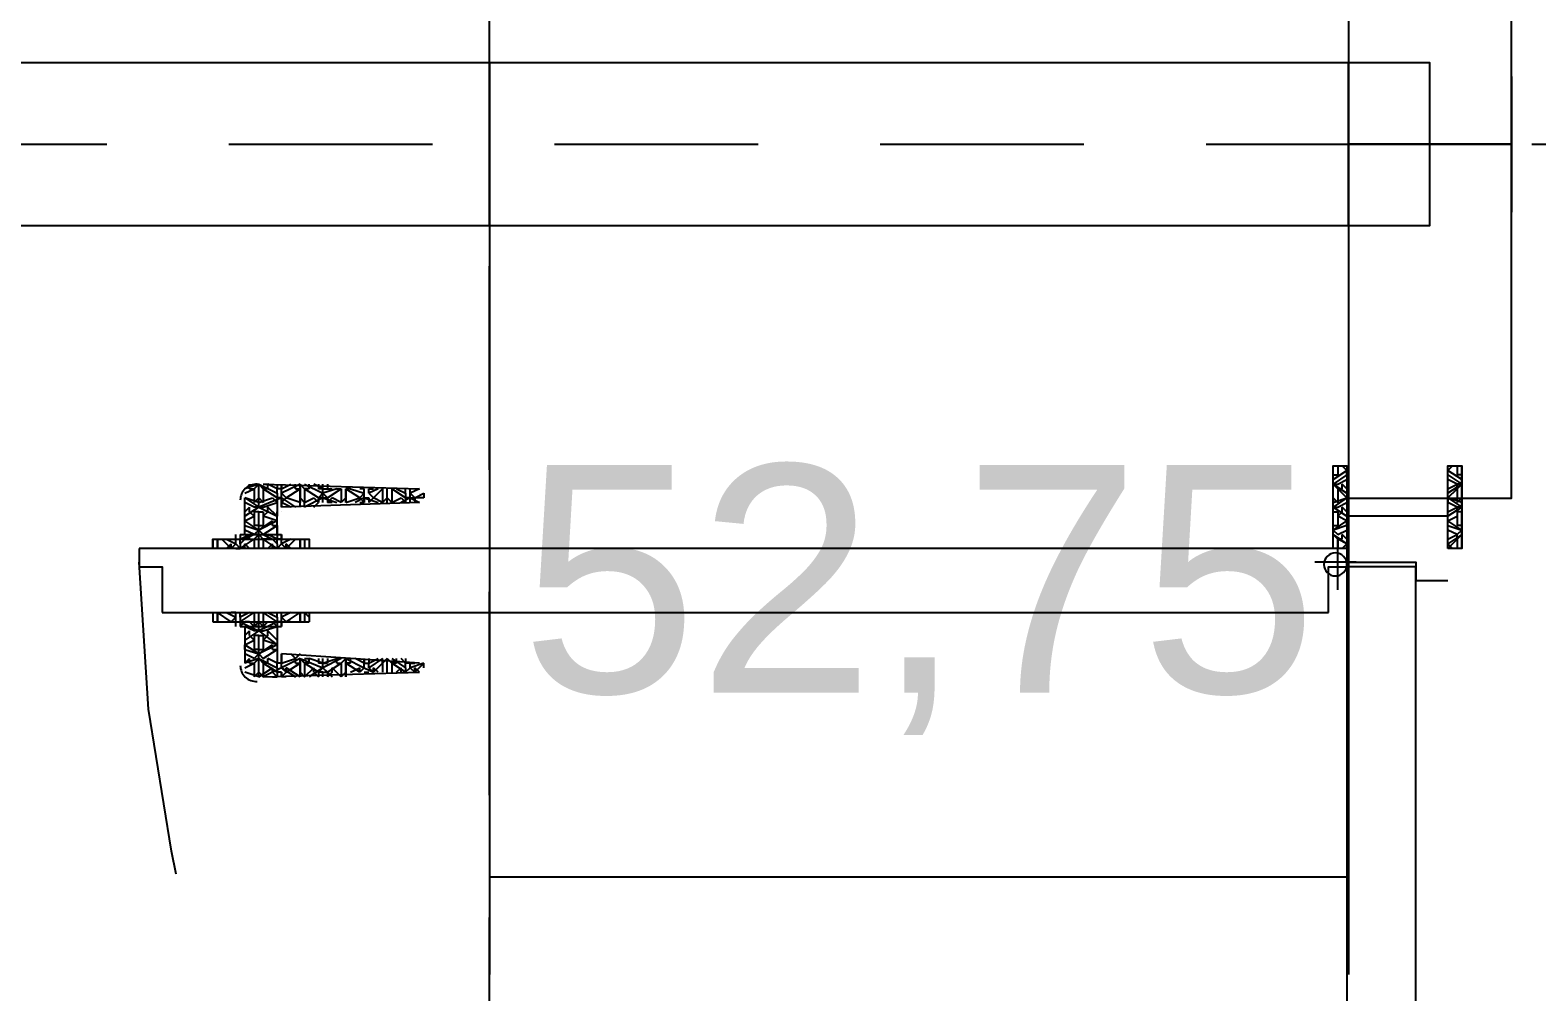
# Model space of a CAD drawing. Header units: centimetres. Extents: x -71 to 5571, y -2315 to 960.
# Drawn here: x 1332.8 to 1425.3, y 392.9 to 452 of the extents above; entities that cross this region are included whole.
import ezdxf

# ---------------------------------------------------------------- set-up
doc = ezdxf.new("R2010")
doc.units = ezdxf.units.CM
doc.linetypes.add('AKS_SEYREK', pattern=[20, 12.5, -7.5])
for name, color, linetype in [('AKS', 8, 'AKS_SEYREK'), ('IC_DUVAR_100', 7, 'Continuous'), ('IC_KAPILAR', 7, 'Continuous'), ('IC_UCLU_H_100', 3, 'Continuous'), ('OZEL_PANEL_OLCU_CM', 3, 'Continuous')]:
    doc.layers.add(name, color=color, linetype=linetype)
doc.styles.add('ARIAL_TR', font='arial.ttf')
doc.dimstyles.new('PORTMAN', dxfattribs={"dimtxt": 14, "dimasz": 9, "dimexe": 6, "dimexo": 5, "dimgap": 4, "dimtad": 1, "dimzin": 0, "dimtxsty": 'ARIAL_TR', "dimblk": 'ARCHTICK', "dimcen": 2.5, "dimazin": 3, "dimtfac": 0.5, "dimtmove": 2, "dimatfit": 3})

# ---------------------------------------------------------------- blocks, each defined once
blk = doc.blocks.new("100'LÜK 125'LİK PANO")
blk.add_lwpolyline([(0, 0), (10, 0), (10, 125.5), (0, 125.5)], close=True)
blk = doc.blocks.new("100'LÜK 57.75'LİK PANO")
blk.add_lwpolyline([(0, 0), (10, 0), (10, 57.75), (0, 57.75)], close=True)
blk = doc.blocks.new('kaynak-ic-kapi')
at = {"color": 133, "linetype": 'Continuous', "lineweight": 25, "true_color": 0x6ec1dd}
for p, q in [((54328.39, 7919.031), (54328.39, 7993.181)), ((54324.442, 7991.771), (54324.442, 7920.159)), ((54324.442, 7988.67), (54323.879, 7988.67)), ((54323.879, 7988.67), (54323.879, 7982.749)), ((54324.442, 7988.67), (54323.879, 7988.67)), ((54323.879, 7988.388), (54324.442, 7988.388)), ((54324.442, 7988.388), (54323.879, 7988.388)), ((54323.879, 7987.542), (54324.442, 7988.388)), ((54324.442, 7988.67), (54324.442, 7988.67)), ((54324.442, 7988.67), (54324.442, 7988.67)), ((54324.442, 7988.388), (54324.442, 7988.388)), ((54328.953, 7988.67), (54328.39, 7988.67)), ((54328.39, 7988.388), (54328.953, 7988.388)), ((54328.953, 7988.388), (54328.39, 7988.388)), ((54328.39, 7987.542), (54328.953, 7988.106)), ((54323.597, 7987.26), (54323.879, 7987.26)), ((54323.879, 7986.696), (54323.597, 7986.978)), ((54323.879, 7986.978), (54323.597, 7986.978)), ((54323.597, 7986.978), (54323.597, 7986.978)), ((54323.597, 7986.978), (54323.597, 7984.441)), ((54323.879, 7987.824), (54323.879, 7987.542)), ((54324.16, 7987.26), (54323.879, 7987.542)), ((54323.879, 7987.542), (54323.879, 7987.542)), ((54323.879, 7987.26), (54323.879, 7987.26)), ((54323.879, 7987.26), (54324.442, 7987.26)), ((54323.879, 7987.26), (54323.879, 7986.978)), ((54323.879, 7987.26), (54323.879, 7987.26)), ((54323.879, 7987.26), (54323.879, 7986.978)), ((54323.879, 7987.26), (54323.879, 7987.26)), ((54324.16, 7986.978), (54323.879, 7986.978)), ((54323.879, 7986.978), (54324.442, 7986.133)), ((54323.879, 7986.978), (54323.879, 7986.978)), ((54324.442, 7987.824), (54324.16, 7987.26)), ((54324.16, 7987.26), (54324.442, 7987.26)), ((54324.442, 7986.415), (54324.16, 7986.978)), ((54324.16, 7986.978), (54324.442, 7986.978)), ((54324.442, 7987.26), (54324.442, 7987.542)), ((54324.442, 7987.26), (54324.442, 7987.26)), ((54324.442, 7987.26), (54324.442, 7987.26)), ((54324.442, 7986.978), (54324.442, 7986.978)), ((54324.442, 7986.978), (54324.442, 7986.978)), ((54324.442, 7986.978), (54324.442, 7986.978)), ((54328.39, 7987.824), (54328.672, 7987.542)), ((54328.672, 7987.26), (54328.39, 7987.542)), ((54328.672, 7987.26), (54328.39, 7987.542)), ((54328.39, 7987.542), (54328.672, 7987.542)), ((54328.39, 7987.26), (54328.39, 7987.26)), ((54328.39, 7987.26), (54328.39, 7987.26)), ((54328.39, 7987.26), (54328.39, 7986.978)), ((54328.672, 7986.978), (54328.39, 7986.978)), ((54328.39, 7986.978), (54328.953, 7986.133)), ((54328.672, 7987.26), (54328.953, 7987.26)), ((54328.672, 7987.26), (54328.953, 7987.26)), ((54328.953, 7986.696), (54328.672, 7986.978)), ((54328.672, 7986.978), (54328.953, 7986.978)), ((54328.953, 7987.26), (54329.235, 7987.26)), ((54328.953, 7987.26), (54328.953, 7987.26)), ((54328.953, 7987.26), (54328.953, 7986.978)), ((54328.953, 7987.26), (54328.953, 7987.26)), ((54328.953, 7986.978), (54328.953, 7986.978)), ((54329.235, 7986.978), (54328.953, 7986.978)), ((54328.953, 7986.978), (54329.235, 7986.415)), ((54328.953, 7986.978), (54328.953, 7986.978)), ((54329.235, 7986.978), (54329.235, 7984.441)), ((54320.495, 7985.851), (54320.777, 7986.696)), ((54320.777, 7985.851), (54320.495, 7986.133)), ((54321.341, 7986.133), (54320.495, 7986.133)), ((54321.059, 7986.696), (54321.341, 7986.133)), ((54321.623, 7985.851), (54321.341, 7986.696)), ((54321.341, 7986.696), (54321.623, 7986.415)), ((54323.597, 7986.696), (54321.341, 7986.696)), ((54321.341, 7986.415), (54321.341, 7986.133)), ((54321.341, 7986.415), (54321.623, 7986.415)), ((54321.623, 7985.851), (54321.341, 7986.133)), ((54321.623, 7986.133), (54321.905, 7986.696)), ((54321.905, 7985.851), (54321.623, 7986.133)), ((54322.187, 7986.696), (54321.905, 7985.851)), ((54321.905, 7985.851), (54322.469, 7986.696)), ((54322.187, 7986.696), (54322.187, 7986.696)), ((54322.187, 7986.696), (54322.469, 7986.696)), ((54322.187, 7985.851), (54322.187, 7986.133)), ((54323.033, 7986.133), (54322.187, 7986.133)), ((54322.469, 7986.696), (54322.751, 7986.133)), ((54323.033, 7986.415), (54322.751, 7986.133)), ((54323.033, 7986.696), (54323.315, 7986.415)), ((54323.033, 7986.415), (54323.315, 7986.415)), ((54323.033, 7985.851), (54323.033, 7986.133)), ((54323.315, 7986.133), (54323.597, 7986.696)), ((54323.315, 7985.851), (54323.315, 7986.133)), ((54323.879, 7985.851), (54323.597, 7986.133)), ((54323.879, 7986.133), (54323.597, 7986.133)), ((54323.879, 7986.696), (54323.879, 7986.696)), ((54323.879, 7986.415), (54323.879, 7986.696)), ((54324.442, 7986.133), (54323.879, 7986.133)), ((54324.442, 7986.133), (54324.442, 7986.133)), ((54328.39, 7986.696), (54328.672, 7986.696)), ((54328.39, 7986.415), (54328.672, 7986.696)), ((54328.953, 7986.133), (54328.39, 7986.133)), ((54328.953, 7986.415), (54328.953, 7986.133)), ((54328.953, 7986.415), (54329.235, 7986.415)), ((54329.235, 7985.851), (54328.953, 7986.133)), ((54328.953, 7986.133), (54328.953, 7986.133)), ((54328.953, 7986.133), (54328.953, 7986.133)), ((54329.235, 7986.133), (54329.517, 7986.696)), ((54329.235, 7986.696), (54331.491, 7986.696)), ((54329.235, 7986.415), (54329.235, 7986.415)), ((54329.517, 7985.851), (54329.235, 7986.133)), ((54329.799, 7986.696), (54329.517, 7985.851)), ((54329.517, 7985.851), (54330.081, 7986.696)), ((54329.799, 7986.696), (54329.799, 7986.696)), ((54329.799, 7986.696), (54330.081, 7986.696)), ((54329.799, 7985.851), (54329.799, 7986.133)), ((54330.645, 7986.133), (54329.799, 7986.133)), ((54330.081, 7986.696), (54330.363, 7986.133)), ((54330.645, 7986.415), (54330.363, 7986.133)), ((54330.645, 7986.696), (54330.927, 7986.415)), ((54330.645, 7986.415), (54330.927, 7986.415)), ((54330.645, 7985.851), (54330.645, 7986.133)), ((54330.927, 7986.133), (54331.209, 7986.696)), ((54330.927, 7985.851), (54330.927, 7986.133)), ((54331.209, 7985.851), (54331.491, 7986.696)), ((54331.491, 7985.851), (54331.209, 7986.133)), ((54332.055, 7986.133), (54331.209, 7986.133)), ((54331.491, 7986.696), (54331.491, 7986.696)), ((54331.491, 7986.696), (54331.491, 7986.696)), ((54331.773, 7986.696), (54332.055, 7986.133)), ((54332.337, 7985.851), (54332.055, 7986.696)), ((54332.055, 7986.415), (54332.055, 7986.133)), ((54332.055, 7986.415), (54332.337, 7986.415)), ((54332.337, 7985.851), (54332.055, 7986.133)), ((54320.495, 7985.851), (54320.495, 7985.851)), ((54320.495, 7985.851), (54320.495, 7985.851)), ((54320.777, 7985.851), (54320.495, 7985.569)), ((54320.495, 7985.851), (54321.059, 7985.005)), ((54321.341, 7985.569), (54320.495, 7985.569)), ((54320.495, 7985.569), (54320.777, 7975.983)), ((54320.777, 7984.723), (54321.341, 7985.569)), ((54321.623, 7985.851), (54321.059, 7984.723)), ((54321.623, 7985.851), (54321.341, 7985.569)), ((54321.341, 7985.287), (54321.341, 7985.569)), ((54321.341, 7985.287), (54321.623, 7985.287)), ((54321.341, 7984.723), (54321.623, 7985.287)), ((54321.905, 7985.851), (54321.623, 7985.569)), ((54321.623, 7985.569), (54322.187, 7984.723)), ((54322.469, 7984.723), (54321.905, 7985.851)), ((54321.905, 7985.851), (54321.905, 7985.851)), ((54321.905, 7985.851), (54321.905, 7985.851)), ((54321.905, 7985.851), (54322.469, 7985.005)), ((54322.187, 7985.851), (54322.187, 7985.569)), ((54323.033, 7985.569), (54322.187, 7985.569)), ((54322.469, 7984.723), (54322.751, 7985.569)), ((54323.033, 7985.287), (54322.751, 7985.569)), ((54322.751, 7984.723), (54323.315, 7985.287)), ((54323.033, 7985.851), (54323.033, 7985.569)), ((54323.033, 7985.287), (54323.315, 7985.287)), ((54323.315, 7985.851), (54323.597, 7985.851)), ((54323.315, 7985.851), (54323.597, 7985.851)), ((54323.315, 7985.851), (54323.315, 7985.569)), ((54323.315, 7985.851), (54323.597, 7985.851)), ((54323.315, 7985.569), (54323.597, 7984.723)), ((54323.597, 7985.851), (54323.879, 7985.851)), ((54323.879, 7985.851), (54323.597, 7985.569)), ((54323.597, 7985.851), (54323.597, 7985.569)), ((54323.879, 7985.569), (54323.597, 7985.569)), ((54323.597, 7985.569), (54323.879, 7985.287)), ((54323.879, 7985.851), (54324.442, 7985.851)), ((54324.442, 7985.569), (54323.879, 7985.569)), ((54323.879, 7984.723), (54324.442, 7985.569)), ((54323.879, 7985.287), (54323.879, 7985.005)), ((54324.442, 7985.287), (54324.16, 7984.723)), ((54324.442, 7985.569), (54324.442, 7985.569)), ((54328.39, 7985.851), (54328.953, 7985.851)), ((54328.953, 7985.569), (54328.39, 7985.569)), ((54328.39, 7984.723), (54328.953, 7985.569)), ((54328.39, 7985.287), (54328.672, 7985.005)), ((54328.953, 7985.851), (54329.235, 7985.851)), ((54329.235, 7985.851), (54328.953, 7985.569)), ((54329.235, 7985.569), (54328.953, 7985.005)), ((54328.953, 7985.287), (54328.953, 7985.569)), ((54328.953, 7985.569), (54328.953, 7985.569)), ((54328.953, 7985.569), (54328.953, 7985.569)), ((54328.953, 7985.287), (54329.235, 7985.287)), ((54328.953, 7984.723), (54329.235, 7985.287)), ((54329.235, 7985.851), (54330.645, 7985.851)), ((54329.235, 7985.851), (54329.235, 7985.569)), ((54329.235, 7985.851), (54329.235, 7985.851)), ((54329.517, 7985.851), (54329.235, 7985.569)), ((54329.235, 7985.569), (54329.799, 7984.723)), ((54329.235, 7985.287), (54329.235, 7985.287)), ((54329.235, 7985.287), (54329.235, 7985.287)), ((54330.081, 7984.723), (54329.517, 7985.851)), ((54329.517, 7985.851), (54329.517, 7985.851)), ((54329.517, 7985.851), (54329.517, 7985.851)), ((54329.517, 7985.851), (54330.081, 7985.005)), ((54329.799, 7985.851), (54329.799, 7985.569)), ((54330.645, 7985.569), (54329.799, 7985.569)), ((54330.081, 7984.723), (54330.363, 7985.569)), ((54330.645, 7985.287), (54330.363, 7985.569)), ((54330.363, 7984.723), (54330.927, 7985.287)), ((54330.645, 7985.851), (54330.645, 7985.569)), ((54330.645, 7985.287), (54330.927, 7985.287)), ((54330.927, 7985.851), (54332.337, 7985.851)), ((54330.927, 7985.851), (54331.209, 7985.851)), ((54330.927, 7985.851), (54330.927, 7985.569)), ((54330.927, 7985.851), (54331.209, 7985.851)), ((54330.927, 7985.569), (54331.209, 7984.723)), ((54331.491, 7985.851), (54331.209, 7985.569)), ((54331.209, 7985.851), (54331.491, 7985.005)), ((54332.055, 7985.569), (54331.209, 7985.569)), ((54331.491, 7984.723), (54332.055, 7985.569)), ((54332.337, 7985.851), (54331.773, 7984.723)), ((54332.337, 7985.851), (54332.055, 7985.569)), ((54332.055, 7985.287), (54332.055, 7985.569)), ((54332.337, 7985.569), (54332.055, 7975.983)), ((54332.055, 7985.287), (54332.337, 7985.287)), ((54332.055, 7984.723), (54332.337, 7985.287)), ((54332.337, 7985.569), (54332.337, 7985.569)), ((54332.337, 7985.569), (54332.337, 7985.287)), ((54320.777, 7985.005), (54320.495, 7984.723)), ((54320.495, 7985.005), (54320.495, 7984.723)), ((54320.777, 7984.723), (54320.495, 7984.723)), ((54320.495, 7984.441), (54320.777, 7984.441)), ((54321.059, 7984.441), (54320.495, 7983.595)), ((54320.777, 7984.159), (54320.495, 7984.441)), ((54320.777, 7984.441), (54320.495, 7984.441)), ((54320.495, 7984.159), (54320.495, 7984.441)), ((54320.495, 7983.313), (54321.059, 7984.159)), ((54320.777, 7985.005), (54321.059, 7985.005)), ((54320.777, 7984.441), (54320.777, 7984.723)), ((54321.059, 7984.723), (54320.777, 7984.723)), ((54320.777, 7984.441), (54320.777, 7984.441)), ((54321.059, 7984.441), (54320.777, 7984.159)), ((54320.777, 7984.159), (54321.059, 7984.159)), ((54320.777, 7984.159), (54321.341, 7983.313)), ((54321.059, 7984.723), (54321.341, 7984.723)), ((54321.059, 7984.441), (54321.905, 7984.441)), ((54321.059, 7984.441), (54321.341, 7984.441)), ((54321.341, 7984.441), (54321.341, 7984.723)), ((54322.187, 7984.723), (54321.341, 7984.723)), ((54321.341, 7984.441), (54321.341, 7984.441)), ((54321.905, 7984.441), (54321.341, 7984.441)), ((54321.341, 7984.441), (54321.623, 7983.595)), ((54321.341, 7975.983), (54321.905, 7984.441)), ((54323.597, 7984.723), (54321.905, 7984.723)), ((54321.905, 7984.441), (54321.905, 7984.441)), ((54322.187, 7985.005), (54322.187, 7984.723)), ((54322.187, 7985.005), (54322.469, 7985.005)), ((54322.187, 7984.723), (54322.187, 7984.723)), ((54322.469, 7984.723), (54322.469, 7984.723)), ((54322.751, 7984.723), (54322.751, 7984.723)), ((54323.597, 7984.723), (54322.751, 7984.723)), ((54323.879, 7985.005), (54323.597, 7984.723)), ((54323.879, 7984.723), (54323.597, 7984.723)), ((54323.597, 7984.723), (54323.597, 7984.723)), ((54323.597, 7984.441), (54323.879, 7984.441)), ((54323.879, 7984.441), (54323.597, 7984.441)), ((54323.879, 7985.005), (54323.879, 7985.005)), ((54323.879, 7984.441), (54323.879, 7984.723)), ((54323.879, 7984.441), (54323.879, 7984.723)), ((54324.16, 7984.723), (54323.879, 7984.723)), ((54323.879, 7984.441), (54324.442, 7984.441)), ((54323.879, 7984.441), (54323.879, 7984.441)), ((54323.879, 7984.441), (54323.879, 7984.159)), ((54323.879, 7984.441), (54323.879, 7984.441)), ((54324.16, 7984.441), (54323.879, 7984.159)), ((54323.879, 7984.441), (54323.879, 7984.441)), ((54323.879, 7984.159), (54323.879, 7984.159)), ((54323.879, 7983.877), (54323.879, 7984.159)), ((54323.879, 7984.159), (54324.442, 7983.313)), ((54323.879, 7984.159), (54323.879, 7984.159)), ((54324.16, 7984.723), (54324.442, 7984.723)), ((54324.442, 7983.877), (54324.16, 7984.441)), ((54324.16, 7984.441), (54324.442, 7984.441)), ((54324.442, 7984.723), (54324.442, 7984.723)), ((54324.442, 7984.723), (54324.442, 7984.723)), ((54324.442, 7984.723), (54324.442, 7984.723)), ((54324.442, 7984.441), (54324.442, 7984.441)), ((54324.442, 7984.441), (54324.442, 7984.441)), ((54324.442, 7984.441), (54324.442, 7984.441)), ((54328.39, 7985.005), (54328.672, 7985.005)), ((54328.39, 7984.441), (54328.39, 7984.723)), ((54328.672, 7984.723), (54328.39, 7984.723)), ((54328.39, 7984.441), (54328.39, 7984.441)), ((54328.672, 7984.441), (54328.39, 7984.159)), ((54328.39, 7984.441), (54328.39, 7984.441)), ((54328.672, 7984.441), (54328.39, 7984.159)), ((54328.39, 7984.159), (54328.672, 7984.159)), ((54328.39, 7983.877), (54328.672, 7984.159)), ((54328.39, 7984.159), (54328.953, 7983.595)), ((54328.953, 7985.005), (54328.672, 7984.723)), ((54328.672, 7984.723), (54328.953, 7984.723)), ((54328.672, 7984.441), (54328.953, 7984.441)), ((54328.672, 7984.441), (54328.953, 7984.441)), ((54328.953, 7984.723), (54328.953, 7984.723)), ((54328.953, 7984.441), (54328.953, 7984.723)), ((54329.235, 7984.723), (54328.953, 7984.723)), ((54328.953, 7984.441), (54329.235, 7984.441)), ((54328.953, 7984.441), (54328.953, 7984.441)), ((54328.953, 7984.441), (54328.953, 7984.441)), ((54329.235, 7984.441), (54328.953, 7984.441)), ((54328.953, 7984.441), (54328.953, 7984.159)), ((54328.953, 7984.441), (54328.953, 7984.441)), ((54328.953, 7984.159), (54328.953, 7984.159)), ((54329.799, 7984.723), (54329.235, 7984.723)), ((54329.235, 7984.723), (54330.645, 7984.723)), ((54329.799, 7985.005), (54329.799, 7984.723)), ((54329.799, 7985.005), (54330.081, 7985.005)), ((54329.799, 7984.723), (54329.799, 7984.723)), ((54330.081, 7984.723), (54330.081, 7984.723)), ((54330.363, 7984.723), (54330.363, 7984.723)), ((54331.491, 7984.723), (54330.363, 7984.723)), ((54330.645, 7984.441), (54330.645, 7984.441)), ((54331.491, 7984.441), (54330.927, 7983.595)), ((54331.491, 7984.441), (54330.927, 7984.441)), ((54330.927, 7983.877), (54331.209, 7984.441)), ((54331.209, 7975.983), (54330.927, 7984.441)), ((54331.491, 7985.005), (54331.209, 7984.723)), ((54331.491, 7984.159), (54331.209, 7984.441)), ((54331.209, 7983.313), (54331.491, 7984.159)), ((54331.491, 7985.005), (54331.491, 7985.005)), ((54331.491, 7984.441), (54331.491, 7984.723)), ((54331.773, 7984.723), (54331.491, 7984.723)), ((54331.491, 7984.441), (54331.491, 7984.441)), ((54331.773, 7984.441), (54331.491, 7984.159)), ((54331.491, 7984.159), (54331.491, 7984.159)), ((54331.491, 7984.159), (54332.055, 7983.313)), ((54331.773, 7984.723), (54332.055, 7984.723)), ((54332.337, 7983.313), (54331.773, 7984.441)), ((54331.773, 7984.441), (54332.055, 7984.441)), ((54332.055, 7984.441), (54332.055, 7984.723)), ((54332.337, 7984.723), (54332.055, 7984.723)), ((54332.055, 7984.441), (54332.055, 7984.441)), ((54332.337, 7984.441), (54332.055, 7984.441)), ((54332.055, 7984.441), (54332.337, 7983.877)), ((54320.495, 7983.313), (54321.623, 7983.313)), ((54320.495, 7983.313), (54320.495, 7983.313)), ((54320.777, 7983.313), (54320.495, 7983.313)), ((54320.777, 7983.313), (54320.495, 7983.031)), ((54321.341, 7983.313), (54320.495, 7983.313)), ((54321.341, 7983.595), (54321.341, 7983.313)), ((54321.341, 7983.595), (54321.623, 7983.595)), ((54321.623, 7983.313), (54321.341, 7983.313)), ((54321.623, 7983.313), (54321.341, 7983.031)), ((54321.623, 7983.595), (54321.905, 7983.877)), ((54321.905, 7983.313), (54321.623, 7983.595)), ((54323.879, 7983.313), (54324.442, 7983.313)), ((54324.442, 7983.313), (54323.879, 7983.313)), ((54324.442, 7983.313), (54324.442, 7983.313)), ((54328.39, 7983.313), (54328.953, 7983.313)), ((54328.953, 7983.313), (54328.39, 7983.313)), ((54330.927, 7983.313), (54332.337, 7983.313)), ((54330.927, 7983.313), (54331.209, 7983.313)), ((54331.491, 7983.313), (54331.209, 7983.313)), ((54331.491, 7983.313), (54331.209, 7983.031)), ((54332.055, 7983.313), (54331.209, 7983.313)), ((54332.055, 7983.595), (54332.055, 7983.313)), ((54332.055, 7983.595), (54332.337, 7983.595)), ((54332.337, 7983.313), (54332.055, 7983.313)), ((54332.337, 7983.313), (54332.055, 7983.031)), ((54320.495, 7983.031), (54320.495, 7983.031)), ((54321.341, 7983.031), (54320.495, 7983.031)), ((54320.495, 7983.031), (54321.059, 7982.467)), ((54320.777, 7982.467), (54320.495, 7982.185)), ((54320.777, 7982.185), (54321.341, 7983.031)), ((54320.777, 7982.467), (54321.059, 7982.467)), ((54321.341, 7982.749), (54321.341, 7983.031)), ((54321.341, 7982.749), (54321.623, 7982.749)), ((54321.341, 7981.903), (54321.623, 7982.749)), ((54321.623, 7983.031), (54321.623, 7982.749)), ((54321.623, 7982.749), (54321.623, 7982.749)), ((54324.442, 7983.031), (54323.879, 7983.031)), ((54324.442, 7982.749), (54323.879, 7982.749)), ((54324.16, 7982.749), (54324.442, 7983.031)), ((54324.442, 7983.031), (54324.442, 7983.031)), ((54328.953, 7983.031), (54328.39, 7983.031)), ((54328.953, 7982.749), (54328.953, 7982.749)), ((54331.491, 7981.903), (54330.927, 7983.031)), ((54330.927, 7983.031), (54331.209, 7983.031)), ((54330.927, 7982.467), (54331.209, 7982.185)), ((54332.055, 7983.031), (54331.209, 7983.031)), ((54331.209, 7983.031), (54331.491, 7982.467)), ((54331.491, 7982.467), (54331.209, 7982.185)), ((54331.491, 7982.185), (54332.055, 7983.031)), ((54331.491, 7982.467), (54331.491, 7982.467)), ((54332.337, 7983.031), (54331.773, 7981.903)), ((54332.055, 7982.749), (54332.055, 7983.031)), ((54332.055, 7982.749), (54332.337, 7982.749)), ((54332.055, 7981.903), (54332.337, 7982.467)), ((54320.777, 7982.185), (54320.495, 7982.185)), ((54320.495, 7982.185), (54320.495, 7982.185)), ((54320.495, 7981.903), (54320.777, 7981.903)), ((54320.777, 7981.34), (54320.495, 7981.622)), ((54320.777, 7981.622), (54320.495, 7981.622)), ((54320.495, 7981.622), (54320.495, 7981.622)), ((54320.777, 7981.903), (54320.777, 7982.185)), ((54321.059, 7981.903), (54320.777, 7982.185)), ((54320.777, 7981.903), (54320.777, 7981.622)), ((54321.059, 7981.903), (54320.777, 7981.622)), ((54320.777, 7981.622), (54321.341, 7980.776)), ((54321.059, 7981.903), (54321.623, 7981.903)), ((54321.059, 7981.903), (54321.341, 7981.903)), ((54321.059, 7981.903), (54321.341, 7981.903)), ((54321.341, 7981.903), (54321.341, 7982.185)), ((54321.623, 7982.185), (54321.341, 7982.185)), ((54321.341, 7981.903), (54321.341, 7981.622)), ((54321.341, 7981.903), (54321.623, 7981.058)), ((54321.623, 7981.622), (54321.341, 7981.622)), ((54331.491, 7982.185), (54331.209, 7982.185)), ((54331.491, 7981.903), (54331.209, 7981.058)), ((54331.491, 7981.34), (54331.209, 7981.622)), ((54331.491, 7981.622), (54331.209, 7981.622)), ((54331.209, 7981.34), (54331.209, 7981.622)), ((54331.491, 7981.903), (54331.491, 7982.185)), ((54331.773, 7981.903), (54331.491, 7982.185)), ((54331.491, 7981.903), (54331.491, 7981.622)), ((54331.773, 7981.903), (54331.491, 7981.622)), ((54331.491, 7981.622), (54332.055, 7980.776)), ((54332.055, 7981.058), (54331.773, 7981.903)), ((54331.773, 7981.903), (54332.055, 7981.903)), ((54331.773, 7981.903), (54332.055, 7981.903)), ((54332.055, 7981.903), (54332.055, 7982.185)), ((54332.337, 7982.185), (54332.055, 7982.185)), ((54332.055, 7981.903), (54332.055, 7981.622)), ((54332.055, 7981.903), (54332.055, 7981.34)), ((54332.337, 7981.622), (54332.055, 7981.622)), ((54320.495, 7980.776), (54321.059, 7981.34)), ((54320.777, 7980.494), (54320.495, 7980.776)), ((54321.341, 7980.776), (54320.495, 7980.776)), ((54320.495, 7980.494), (54321.623, 7980.494)), ((54320.777, 7980.494), (54320.495, 7980.494)), ((54321.341, 7980.494), (54320.495, 7980.494)), ((54320.777, 7981.34), (54321.059, 7981.34)), ((54320.777, 7979.648), (54321.341, 7980.494)), ((54321.341, 7981.058), (54321.341, 7980.776)), ((54321.341, 7981.058), (54321.623, 7981.058)), ((54321.623, 7980.494), (54321.341, 7980.776)), ((54321.623, 7980.494), (54321.341, 7980.494)), ((54321.341, 7980.212), (54321.341, 7980.494)), ((54321.623, 7980.776), (54321.623, 7981.058)), ((54321.623, 7980.776), (54321.623, 7980.776)), ((54331.209, 7980.776), (54331.491, 7981.34)), ((54331.209, 7980.776), (54331.209, 7980.776)), ((54331.491, 7980.494), (54331.209, 7980.776)), ((54332.055, 7980.776), (54331.209, 7980.776)), ((54331.209, 7980.494), (54332.055, 7980.494)), ((54331.209, 7980.494), (54331.209, 7980.494)), ((54331.491, 7980.494), (54331.209, 7980.494)), ((54332.055, 7980.494), (54331.209, 7980.494)), ((54331.209, 7980.494), (54331.491, 7979.648)), ((54331.491, 7981.34), (54331.491, 7981.34)), ((54331.491, 7979.648), (54332.055, 7980.494)), ((54332.055, 7981.058), (54332.055, 7980.776)), ((54332.055, 7981.058), (54332.055, 7981.058)), ((54332.055, 7980.776), (54332.055, 7980.776)), ((54332.055, 7980.494), (54332.055, 7980.494)), ((54332.055, 7980.212), (54332.055, 7980.494)), ((54320.777, 7980.212), (54321.059, 7979.648)), ((54321.059, 7979.366), (54320.777, 7979.648)), ((54321.059, 7979.366), (54320.777, 7979.648)), ((54320.777, 7979.648), (54320.777, 7979.648)), ((54320.777, 7979.648), (54321.059, 7979.648)), ((54321.341, 7980.212), (54321.623, 7980.212)), ((54321.341, 7979.366), (54321.623, 7979.93)), ((54331.491, 7979.366), (54331.209, 7979.93)), ((54331.491, 7979.648), (54331.209, 7979.366)), ((54331.209, 7979.648), (54331.209, 7979.366)), ((54331.773, 7979.366), (54331.491, 7979.648)), ((54331.491, 7979.648), (54331.491, 7979.648)), ((54332.055, 7980.212), (54331.773, 7979.366)), ((54332.055, 7980.212), (54332.055, 7980.212)), ((54332.055, 7979.366), (54332.055, 7979.648)), ((54320.777, 7979.366), (54320.777, 7979.366)), ((54320.777, 7979.366), (54320.777, 7979.366)), ((54320.777, 7979.366), (54320.777, 7979.084)), ((54320.777, 7979.366), (54320.777, 7979.366)), ((54321.059, 7979.084), (54320.777, 7978.802)), ((54320.777, 7979.084), (54320.777, 7979.084)), ((54320.777, 7978.802), (54321.059, 7978.802)), ((54320.777, 7978.52), (54321.059, 7978.802)), ((54320.777, 7978.802), (54321.341, 7978.238)), ((54321.059, 7979.366), (54321.623, 7979.366)), ((54321.059, 7979.366), (54321.341, 7979.366)), ((54321.623, 7978.238), (54321.059, 7979.084)), ((54321.059, 7979.084), (54321.341, 7979.084)), ((54321.341, 7979.366), (54321.341, 7979.366)), ((54321.341, 7979.366), (54321.341, 7979.084)), ((54321.623, 7979.366), (54321.341, 7979.366)), ((54321.623, 7979.084), (54321.341, 7979.084)), ((54321.341, 7979.084), (54321.623, 7978.52)), ((54331.491, 7979.366), (54331.209, 7978.52)), ((54331.491, 7979.366), (54331.209, 7979.366)), ((54331.491, 7978.802), (54331.209, 7979.084)), ((54331.491, 7979.084), (54331.209, 7979.084)), ((54331.209, 7979.084), (54331.209, 7979.084)), ((54331.209, 7978.238), (54331.491, 7978.802)), ((54331.491, 7979.366), (54331.491, 7979.366)), ((54331.491, 7979.366), (54331.491, 7979.084)), ((54331.773, 7979.084), (54331.491, 7978.802)), ((54331.491, 7978.802), (54331.491, 7978.802)), ((54331.491, 7978.802), (54332.055, 7978.238)), ((54331.773, 7979.366), (54332.055, 7979.366)), ((54332.055, 7978.52), (54331.773, 7979.084)), ((54331.773, 7979.084), (54332.055, 7979.084)), ((54332.055, 7979.366), (54332.055, 7979.366)), ((54332.055, 7979.366), (54332.055, 7979.366)), ((54332.055, 7979.084), (54332.055, 7979.084)), ((54332.055, 7979.084), (54332.055, 7979.084)), ((54332.055, 7979.084), (54332.055, 7978.802)), ((54321.341, 7978.238), (54320.777, 7978.238)), ((54320.777, 7977.956), (54321.623, 7977.956)), ((54321.341, 7977.674), (54320.777, 7977.674)), ((54320.777, 7976.829), (54321.341, 7977.674)), ((54321.623, 7977.674), (54321.059, 7976.829)), ((54321.623, 7977.956), (54321.341, 7978.238)), ((54321.341, 7978.238), (54321.341, 7978.238)), ((54321.341, 7978.238), (54321.623, 7978.238)), ((54321.623, 7977.956), (54321.341, 7977.674)), ((54321.341, 7977.392), (54321.341, 7977.674)), ((54331.491, 7977.956), (54331.209, 7978.238)), ((54332.055, 7978.238), (54331.209, 7978.238)), ((54331.209, 7977.956), (54332.055, 7977.956)), ((54331.491, 7977.956), (54331.209, 7977.674)), ((54332.055, 7977.674), (54331.209, 7977.674)), ((54331.209, 7977.674), (54331.491, 7977.111)), ((54331.491, 7976.829), (54332.055, 7977.674)), ((54332.055, 7978.238), (54332.055, 7978.238)), ((54332.055, 7977.674), (54332.055, 7977.674)), ((54320.777, 7977.392), (54321.059, 7977.111)), ((54320.777, 7977.111), (54321.059, 7977.111)), ((54321.059, 7976.829), (54320.777, 7976.829)), ((54321.059, 7976.829), (54321.341, 7976.829)), ((54321.341, 7977.392), (54321.623, 7977.392)), ((54321.341, 7976.829), (54321.623, 7977.111)), ((54321.341, 7976.547), (54321.341, 7976.829)), ((54321.623, 7976.829), (54321.341, 7976.829)), ((54331.491, 7976.547), (54331.209, 7977.111)), ((54331.491, 7977.111), (54331.209, 7976.829)), ((54331.491, 7976.829), (54331.209, 7976.829)), ((54331.491, 7977.111), (54331.491, 7977.111)), ((54331.491, 7976.547), (54331.491, 7976.829)), ((54331.773, 7976.829), (54331.491, 7976.829)), ((54332.055, 7977.392), (54331.773, 7976.829)), ((54331.773, 7976.829), (54332.055, 7976.829)), ((54332.055, 7976.829), (54332.055, 7976.829)), ((54320.777, 7976.547), (54320.777, 7976.547)), ((54321.059, 7976.547), (54320.777, 7976.265)), ((54320.777, 7976.547), (54320.777, 7976.547)), ((54320.777, 7976.547), (54320.777, 7976.547)), ((54321.059, 7976.547), (54320.777, 7976.265)), ((54320.777, 7976.265), (54321.059, 7976.265)), ((54320.777, 7975.983), (54321.059, 7976.265)), ((54320.777, 7976.265), (54321.341, 7975.701)), ((54321.059, 7976.547), (54321.341, 7976.547)), ((54321.059, 7976.547), (54321.341, 7976.547)), ((54321.059, 7975.983), (54321.059, 7975.983)), ((54321.341, 7976.547), (54321.341, 7976.265)), ((54321.341, 7976.547), (54321.341, 7976.265)), ((54321.341, 7976.265), (54321.341, 7976.265)), ((54321.341, 7975.983), (54321.341, 7975.983)), ((54331.491, 7976.547), (54331.209, 7975.983)), ((54331.491, 7976.265), (54331.209, 7976.265)), ((54331.491, 7976.265), (54331.209, 7976.265)), ((54331.491, 7976.547), (54331.491, 7976.265)), ((54331.773, 7976.547), (54331.491, 7976.265)), ((54331.491, 7976.265), (54331.491, 7976.265)), ((54331.491, 7975.701), (54331.491, 7976.265)), ((54331.491, 7976.265), (54331.773, 7975.701)), ((54331.491, 7975.983), (54331.491, 7975.983)), ((54332.055, 7975.983), (54331.773, 7976.547)), ((54331.773, 7976.547), (54332.055, 7976.547)), ((54331.773, 7975.983), (54331.773, 7975.983)), ((54332.055, 7976.547), (54332.055, 7976.547)), ((54321.059, 7975.701), (54321.341, 7975.701)), ((54331.773, 7975.701), (54331.491, 7975.701)), ((54327.544, 7918.467), (54327.544, 7921.004)), ((54325.852, 7919.595), (54328.953, 7919.595)), ((54328.953, 7919.595), (54328.39, 7919.595)), ((54329.235, 7919.877), (54328.672, 7919.031)), ((54328.672, 7919.031), (54328.953, 7919.595)), ((54329.235, 7919.877), (54328.953, 7919.595)), ((54328.953, 7919.313), (54328.953, 7919.595)), ((54329.235, 7919.877), (54329.235, 7919.877)), ((54329.235, 7919.877), (54329.235, 7919.877)), ((54329.517, 7919.877), (54329.235, 7919.595)), ((54329.235, 7919.595), (54329.517, 7919.031)), ((54329.799, 7919.031), (54329.517, 7919.877)), ((54329.517, 7919.877), (54329.517, 7919.877)), ((54329.517, 7919.877), (54330.081, 7919.031)), ((54329.799, 7919.877), (54329.799, 7919.877)), ((54329.799, 7919.877), (54329.799, 7919.595)), ((54330.645, 7919.595), (54329.799, 7919.595)), ((54330.081, 7919.031), (54330.363, 7919.595)), ((54330.927, 7919.877), (54330.363, 7919.031)), ((54330.645, 7919.313), (54330.363, 7919.595)), ((54330.645, 7919.877), (54330.645, 7919.877)), ((54330.645, 7919.877), (54330.645, 7919.595)), ((54331.491, 7919.031), (54330.927, 7919.877)), ((54330.927, 7919.877), (54330.927, 7919.595)), ((54330.927, 7919.877), (54331.209, 7919.877)), ((54330.927, 7919.595), (54331.209, 7919.031)), ((54331.491, 7919.877), (54331.209, 7919.877)), ((54331.491, 7919.877), (54331.209, 7919.595)), ((54331.209, 7919.877), (54331.491, 7919.031)), ((54332.055, 7919.595), (54331.209, 7919.595)), ((54331.491, 7919.031), (54332.055, 7919.595)), ((54332.337, 7919.877), (54331.773, 7919.031)), ((54332.337, 7919.877), (54332.055, 7919.595)), ((54332.055, 7919.313), (54332.055, 7919.595)), ((54332.901, 7919.031), (54332.337, 7919.877)), ((54332.337, 7919.877), (54332.337, 7919.877)), ((54332.337, 7919.877), (54332.337, 7919.595)), ((54332.337, 7919.877), (54332.619, 7919.877)), ((54332.337, 7919.595), (54332.619, 7919.031)), ((54332.619, 7919.877), (54333.183, 7919.031)), ((54332.901, 7919.877), (54332.901, 7919.877)), ((54332.901, 7919.877), (54332.901, 7919.595)), ((54333.464, 7919.595), (54332.901, 7919.595)), ((54327.544, 7919.031), (54253.394, 7919.031)), ((54327.262, 7914.802), (54327.262, 7919.031)), ((54328.39, 7919.313), (54328.672, 7919.031)), ((54328.39, 7919.031), (54328.672, 7919.031)), ((54328.953, 7919.313), (54329.235, 7919.313)), ((54328.953, 7919.031), (54329.235, 7919.313)), ((54329.799, 7919.031), (54329.799, 7919.031)), ((54329.799, 7919.031), (54330.081, 7919.031)), ((54330.363, 7912.828), (54330.363, 7919.031)), ((54330.645, 7919.313), (54330.927, 7919.313)), ((54330.645, 7919.031), (54330.927, 7919.313)), ((54331.491, 7919.031), (54331.209, 7919.031)), ((54331.491, 7919.031), (54331.491, 7919.031)), ((54332.055, 7919.313), (54332.337, 7919.313)), ((54332.055, 7919.031), (54332.337, 7919.313)), ((54332.901, 7919.031), (54332.901, 7919.031)), ((54332.901, 7919.031), (54333.183, 7919.031)), ((54333.183, 7919.031), (54333.464, 7919.313)), ((54333.464, 7919.031), (54333.464, 7919.031)), ((54253.394, 7914.802), (54327.262, 7914.802)), ((54326.416, 7914.802), (54326.416, 7912.828)), ((54328.39, 7912.828), (54328.672, 7912.828)), ((54328.39, 7912.546), (54328.672, 7912.828)), ((54328.39, 7912.828), (54328.953, 7912.264)), ((54328.953, 7912.264), (54328.39, 7912.264)), ((54329.235, 7911.982), (54328.672, 7912.828)), ((54328.953, 7912.828), (54329.235, 7912.264)), ((54329.235, 7911.982), (54328.953, 7912.264)), ((54328.953, 7912.264), (54328.953, 7912.264)), ((54328.953, 7912.264), (54329.235, 7912.264)), ((54329.235, 7912.264), (54329.517, 7912.828)), ((54329.517, 7911.982), (54329.235, 7912.264)), ((54329.235, 7911.982), (54329.235, 7911.982)), ((54329.235, 7911.982), (54329.235, 7911.982)), ((54329.799, 7912.828), (54329.517, 7911.982)), ((54329.517, 7911.982), (54330.081, 7912.828)), ((54329.517, 7911.982), (54329.517, 7911.982)), ((54329.799, 7912.828), (54329.799, 7912.828)), ((54329.799, 7912.828), (54330.081, 7912.828)), ((54329.799, 7911.982), (54329.799, 7912.264)), ((54330.645, 7912.264), (54329.799, 7912.264)), ((54329.799, 7911.982), (54329.799, 7911.982)), ((54330.081, 7912.828), (54330.363, 7912.264)), ((54330.927, 7911.982), (54330.363, 7912.828)), ((54330.645, 7912.264), (54330.363, 7912.264)), ((54330.645, 7912.828), (54330.927, 7912.264)), ((54330.645, 7911.982), (54330.645, 7912.264)), ((54330.645, 7912.264), (54330.927, 7912.264)), ((54330.645, 7911.982), (54330.645, 7911.982)), ((54331.491, 7912.828), (54330.927, 7911.982)), ((54330.927, 7912.264), (54331.209, 7912.828)), ((54330.927, 7911.982), (54330.927, 7912.264)), ((54330.927, 7911.982), (54331.209, 7911.982)), ((54331.491, 7912.828), (54331.209, 7912.828)), ((54331.209, 7911.982), (54331.491, 7912.828)), ((54331.491, 7911.982), (54331.209, 7912.264)), ((54332.055, 7912.264), (54331.209, 7912.264)), ((54331.491, 7912.828), (54331.491, 7912.828)), ((54331.491, 7912.828), (54332.055, 7912.264)), ((54331.491, 7911.982), (54331.491, 7911.982)), ((54332.337, 7911.982), (54331.773, 7912.828)), ((54332.055, 7912.828), (54332.337, 7912.264)), ((54332.055, 7912.264), (54332.055, 7912.264)), ((54332.055, 7912.264), (54332.337, 7912.264)), ((54332.337, 7912.264), (54332.619, 7912.828)), ((54332.337, 7911.982), (54332.337, 7912.264)), ((54332.337, 7911.982), (54332.619, 7911.982)), ((54332.619, 7911.982), (54333.183, 7912.828)), ((54332.901, 7912.828), (54332.901, 7912.828)), ((54332.901, 7912.828), (54333.183, 7912.828)), ((54332.901, 7911.982), (54332.901, 7912.264)), ((54333.464, 7912.264), (54332.901, 7912.264)), ((54332.901, 7911.982), (54332.901, 7911.982)), ((54333.183, 7912.828), (54333.464, 7912.546)), ((54333.464, 7912.828), (54333.464, 7912.828))]:
    blk.add_line(p, q, dxfattribs=at)
at = {"color": 7, "linetype": 'Continuous', "lineweight": 25}
blk.add_lwpolyline([(54308.372, 7990.926), (54309.782, 7991.208), (54318.522, 7992.617), (54327.544, 7993.181)], dxfattribs=at)
at = {"color": 133, "linetype": 'Continuous', "lineweight": 25, "true_color": 0x6ec1dd}
for points in [[(54328.39, 7993.181), (54327.262, 7993.181), (54327.262, 7991.771), (54324.442, 7991.771)], [(54328.39, 7988.67), (54328.953, 7988.67), (54328.953, 7982.749), (54328.39, 7982.749)], [(54323.879, 7986.978), (54323.597, 7986.415), (54323.315, 7985.851), (54322.469, 7984.723)], [(54328.953, 7987.824), (54328.672, 7987.26), (54328.39, 7986.978)], [(54323.879, 7984.723), (54323.597, 7985.287), (54323.315, 7985.851), (54322.751, 7986.696)], [(54323.597, 7985.851), (54323.597, 7986.133), (54323.879, 7986.415)], [(54329.235, 7985.851), (54329.235, 7986.133), (54328.953, 7986.696)], [(54331.491, 7984.441), (54330.927, 7985.851), (54330.363, 7986.696)], [(54331.491, 7986.696), (54330.927, 7985.851), (54330.363, 7984.723)], [(54320.495, 7985.851), (54321.623, 7985.851), (54323.033, 7985.851)], [(54321.623, 7983.313), (54321.059, 7984.441), (54320.495, 7985.569)], [(54328.953, 7983.877), (54328.672, 7984.441), (54328.39, 7984.723)], [(54330.927, 7984.441), (54331.491, 7984.441), (54332.337, 7984.441)], [(54321.623, 7983.313), (54321.059, 7981.903), (54320.495, 7981.34)], [(54321.623, 7980.776), (54321.059, 7981.903), (54320.495, 7982.749)], [(54331.209, 7981.903), (54331.491, 7981.903), (54332.337, 7981.903)], [(54321.623, 7980.494), (54321.059, 7979.366), (54320.777, 7978.802)], [(54331.209, 7979.366), (54331.491, 7979.366), (54332.055, 7979.366)], [(54321.341, 7975.701), (54321.059, 7976.547), (54320.777, 7976.829)], [(54331.209, 7976.547), (54331.491, 7976.547), (54332.055, 7976.547)], [(54324.442, 7920.159), (54327.262, 7920.159), (54327.262, 7919.031)], [(54328.39, 7919.031), (54328.39, 7919.877), (54333.464, 7919.877), (54333.464, 7919.031), (54327.544, 7919.031)], [(54328.39, 7919.877), (54329.235, 7919.877), (54330.645, 7919.877)], [(54330.927, 7919.877), (54332.337, 7919.877), (54333.464, 7919.877)], [(54327.544, 7919.031), (54327.544, 7914.802), (54326.416, 7914.802)], [(54328.39, 7911.982), (54329.235, 7911.982), (54330.645, 7911.982)], [(54330.927, 7911.982), (54332.337, 7911.982), (54333.464, 7911.982)], [(54332.901, 7912.828), (54332.337, 7911.982), (54332.055, 7912.264)]]:
    blk.add_lwpolyline(points, dxfattribs=at)
blk.add_lwpolyline([(54328.39, 7912.828), (54333.464, 7912.828), (54333.464, 7911.982), (54328.39, 7911.982)], close=True, dxfattribs=at)
for points in [[(54321.2, 7986.978), (54320.931, 7986.978), (54320.673, 7986.868), (54320.487, 7986.673)], [(54332.063, 7986.673), (54331.877, 7986.868), (54331.619, 7986.978), (54331.35, 7986.978)], [(54320.487, 7986.673), (54320.3, 7986.479), (54320.202, 7986.216), (54320.214, 7985.947)], [(54332.336, 7985.947), (54332.348, 7986.216), (54332.25, 7986.479), (54332.063, 7986.673)], [(54327.403, 7920.441), (54327.014, 7920.441), (54326.698, 7920.125), (54326.698, 7919.736)], [(54328.108, 7919.736), (54328.108, 7920.125), (54327.792, 7920.441), (54327.403, 7920.441)], [(54326.698, 7919.736), (54326.698, 7919.346), (54327.014, 7919.031), (54327.403, 7919.031)], [(54327.403, 7919.031), (54327.792, 7919.031), (54328.108, 7919.346), (54328.108, 7919.736)]]:
    blk.add_open_spline(points, degree=3, dxfattribs=at)
blk = doc.blocks.new('BOM_K01_IC_KAPI_ACIKLIK820')
at = {"layer": 'IC_KAPILAR'}
blk.add_blockref('kaynak-ic-kapi', (0, 0), dxfattribs=at)
blk = doc.blocks.new("100'LÜK 125'LİK KAPILI PANO(82'LİK) [SOL ÜST]")
blk.add_lwpolyline([(0, 103.75), (10, 103.75), (10, 125.5), (0, 125.5)], close=True)
at = {"layer": 'IC_KAPILAR', "rotation": 90}
blk.add_blockref('BOM_K01_IC_KAPI_ACIKLIK820', (7918.93, -54227.719), dxfattribs=at)
blk = doc.blocks.new("100'LÜK 125'LİK KAPILI PANO(82'LİK) [SOL ALT]")
blk.add_lwpolyline([(0, 0), (10, 0), (10, 21.75), (0, 21.75)], close=True)
blk = doc.blocks.new('100X100 3 LÜ H BAĞLANTI DİREĞİ')
for p, q in [((9.167, 5), (5, 5)), ((5, 5), (5, -5)), ((-5, -4.167), (-5, 4.167)), ((5, -4.167), (5, 4.167)), ((5, 0), (-5, 0)), ((-5, 0), (-5, -4.167)), ((5, -4.167), (5, 0)), ((5, -5), (9.167, -5))]:
    blk.add_line(p, q)
blk = doc.blocks.new('*D52')
at = {"color": 0}
for p, q in [((1361, 445), (1361, 394)), ((1413.75, 445), (1413.75, 394)), ((1361, 400), (1413.75, 400))]:
    blk.add_line(p, q, dxfattribs=at)
at = {"layer": 'Defpoints'}
for p in [(1361, 450), (1413.75, 450), (1361, 400)]:
    blk.add_point(p, dxfattribs=at)
at = {"layer": 'OZEL_PANEL_OLCU_CM', "color": 0, "insert": (1387.375, 417), "char_height": 14, "attachment_point": 5, "style": 'ARIAL_TR'}
blk.add_mtext('52,75', dxfattribs=at)
blk = doc.blocks.new('_ARCHTICK')

msp = doc.modelspace()

# ---------------------------------------------------------------- linework, layer by layer
at = {"layer": 'AKS'}
for p, q in [((1361, -35), (1361, 747)), ((1065, 445), (1898, 445))]:
    msp.add_line(p, q, dxfattribs=at)

# ---------------------------------------------------------------- block references
at = {"layer": 'IC_DUVAR_100'}
for name, p in [("100'LÜK 125'LİK KAPILI PANO(82'LİK) [SOL ALT]", (1413.75, 445)), ("100'LÜK 125'LİK KAPILI PANO(82'LİK) [SOL ÜST]", (1413.75, 319.5))]:
    msp.add_blockref(name, p, dxfattribs=at)
at = {"layer": 'IC_DUVAR_100', "rotation": 270}
for name, p in [("100'LÜK 125'LİK PANO", (1235.5, 450)), ("100'LÜK 57.75'LİK PANO", (1361, 450))]:
    msp.add_blockref(name, p, dxfattribs=at)
at = {"layer": 'IC_UCLU_H_100', "rotation": 180}
msp.add_blockref('100X100 3 LÜ H BAĞLANTI DİREĞİ', (1418.75, 445), dxfattribs=at)

# ---------------------------------------------------------------- dimensions: what is measured, and where the dimension line sits
at = {"layer": 'OZEL_PANEL_OLCU_CM'}
dim = msp.add_linear_dim(base=(1361, 400), p1=(1361, 450), p2=(1413.75, 450), dimstyle='PORTMAN', dxfattribs=at)
dim.commit()
dim.dimension.update_dxf_attribs({"geometry": '*D52', "text_midpoint": (1387.375, 417)})

doc.saveas('drawing.dxf')
